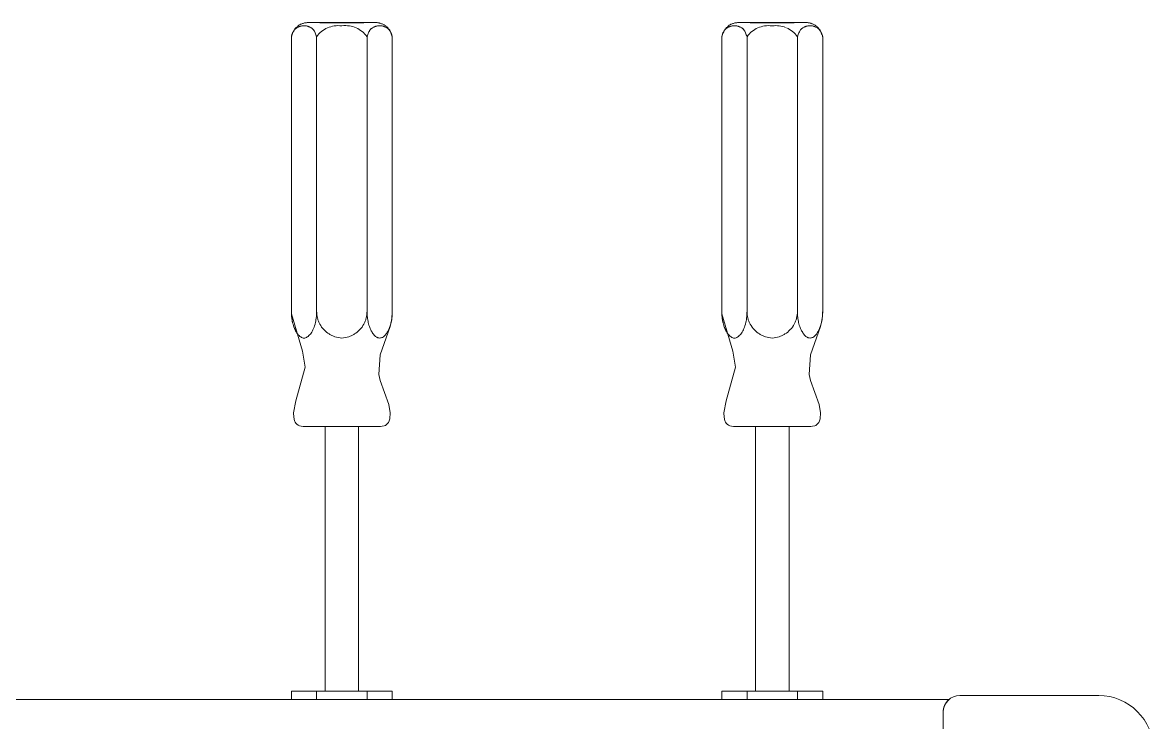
# Model space of a CAD drawing. Header units: inches. Extents: x 11834 to 13024, y -8101 to -6934.
# Drawn here: x 12464.13 to 12480.95, y -7331.87 to -7321.47 of the extents above; entities that cross this region are included whole.
import ezdxf

# ---------------------------------------------------------------- set-up
doc = ezdxf.new("R2010")
doc.units = ezdxf.units.IN
doc.header["$MEASUREMENT"] = 0
doc.layers.add('A-GENM', color=13, linetype='Continuous', lineweight=9)

# ---------------------------------------------------------------- blocks, each defined once
blk = doc.blocks.new('Foosball Table - Foosball Table-6977012-FIRST FLOOR POWER _ SIGNAL')
at = {"layer": 'A-GENM'}
for p, q in [((15.668, 25.062), (15.997, 25.062)), ((15.997, 25.062), (15.819, 25.062)), ((15.997, 25.062), (16.326, 25.062)), ((16.175, 25.062), (15.997, 25.062)), ((22.067, 25.062), (22.396, 25.062)), ((22.396, 25.062), (22.218, 25.062)), ((22.396, 25.062), (22.724, 25.062)), ((22.574, 25.062), (22.396, 25.062)), ((15.247, 24.854), (15.247, 24.777)), ((15.247, 24.777), (15.247, 20.777)), ((15.622, 24.777), (15.622, 24.854)), ((15.622, 20.777), (15.622, 24.777)), ((16.372, 24.854), (16.372, 24.777)), ((16.372, 24.777), (16.372, 20.777)), ((16.747, 24.854), (16.747, 24.777)), ((16.747, 24.777), (16.747, 20.777)), ((21.646, 24.854), (21.646, 24.777)), ((21.646, 24.777), (21.646, 20.777)), ((22.021, 24.777), (22.021, 24.854)), ((22.021, 20.777), (22.021, 24.777)), ((22.771, 24.854), (22.771, 24.777)), ((22.771, 24.777), (22.771, 20.777)), ((23.146, 24.854), (23.146, 24.777)), ((23.146, 24.777), (23.146, 20.777)), ((15.747, 19.062), (15.747, 15.125)), ((16.247, 15.125), (16.247, 19.062)), ((22.146, 19.062), (22.146, 15.125)), ((22.646, 15.125), (22.646, 19.062)), ((25.022, 15), (-25.022, 15)), ((15.247, 15.125), (15.622, 15.125)), ((15.247, 15.125), (15.247, 15)), ((15.622, 15.125), (16.372, 15.125)), ((15.622, 15.125), (15.622, 15)), ((16.372, 15.125), (16.747, 15.125)), ((16.372, 15), (16.372, 15.125)), ((16.747, 15.125), (16.747, 15)), ((21.646, 15.125), (22.021, 15.125)), ((21.646, 15.125), (21.646, 15)), ((22.021, 15.125), (22.771, 15.125)), ((22.021, 15.125), (22.021, 15)), ((22.771, 15.125), (23.146, 15.125)), ((22.771, 15), (22.771, 15.125)), ((23.146, 15.125), (23.146, 15)), ((27.25, 15.062), (25.187, 15.062)), ((24.937, 14.812), (24.937, 12.187))]:
    blk.add_line(p, q, dxfattribs=at)
at = {"layer": 'A-GENM', "flags": 128}
for points in [[(15.247, 24.854), (15.249, 24.863), (15.251, 24.873), (15.253, 24.883), (15.256, 24.893), (15.26, 24.902), (15.263, 24.911), (15.267, 24.92), (15.272, 24.929), (15.276, 24.938), (15.281, 24.947), (15.287, 24.955), (15.293, 24.963), (15.299, 24.971), (15.305, 24.979), (15.312, 24.986), (15.319, 24.994), (15.326, 25), (15.334, 25.007), (15.341, 25.013), (15.349, 25.019), (15.358, 25.025), (15.366, 25.03), (15.375, 25.035), (15.384, 25.04), (15.393, 25.044), (15.402, 25.048), (15.411, 25.051), (15.421, 25.054), (15.43, 25.057), (15.44, 25.06), (15.45, 25.062), (15.46, 25.063), (15.47, 25.064), (15.48, 25.065), (15.49, 25.065), (15.494, 25.065)], [(15.997, 25.065), (15.977, 25.065), (15.957, 25.065), (15.937, 25.065), (15.917, 25.065), (15.897, 25.065), (15.877, 25.065), (15.858, 25.065), (15.839, 25.065), (15.82, 25.065), (15.801, 25.065), (15.783, 25.065), (15.765, 25.065), (15.747, 25.065), (15.73, 25.065), (15.713, 25.065), (15.697, 25.065), (15.681, 25.065), (15.665, 25.065), (15.651, 25.065), (15.636, 25.065), (15.623, 25.065), (15.609, 25.065), (15.597, 25.065), (15.585, 25.065), (15.574, 25.065), (15.563, 25.065), (15.553, 25.065), (15.544, 25.065), (15.536, 25.065), (15.528, 25.065), (15.521, 25.065), (15.515, 25.065), (15.51, 25.065), (15.505, 25.065), (15.501, 25.065), (15.498, 25.065), (15.496, 25.065), (15.495, 25.065), (15.494, 25.065)], [(15.494, 25.065), (15.494, 25.065), (15.496, 25.065), (15.498, 25.065), (15.501, 25.065), (15.504, 25.065), (15.509, 25.065), (15.514, 25.065), (15.52, 25.065), (15.526, 25.065), (15.534, 25.065), (15.542, 25.065), (15.551, 25.065), (15.561, 25.065), (15.571, 25.065), (15.582, 25.065), (15.594, 25.065), (15.606, 25.065), (15.619, 25.065), (15.632, 25.065), (15.647, 25.065), (15.661, 25.065), (15.677, 25.065), (15.692, 25.065), (15.709, 25.065), (15.725, 25.065), (15.742, 25.065), (15.76, 25.065), (15.778, 25.065), (15.796, 25.065), (15.815, 25.065), (15.834, 25.065), (15.853, 25.065), (15.872, 25.065), (15.892, 25.065), (15.912, 25.065), (15.931, 25.065), (15.951, 25.065), (15.971, 25.065), (15.992, 25.065), (15.997, 25.065)], [(15.997, 25.065), (16.017, 25.065), (16.037, 25.065), (16.057, 25.065), (16.077, 25.065), (16.097, 25.065), (16.117, 25.065), (16.136, 25.065), (16.155, 25.065), (16.174, 25.065), (16.193, 25.065), (16.211, 25.065), (16.229, 25.065), (16.247, 25.065), (16.264, 25.065), (16.281, 25.065), (16.297, 25.065), (16.313, 25.065), (16.329, 25.065), (16.344, 25.065), (16.358, 25.065), (16.372, 25.065), (16.385, 25.065), (16.397, 25.065), (16.409, 25.065), (16.42, 25.065), (16.431, 25.065), (16.441, 25.065), (16.45, 25.065), (16.458, 25.065), (16.466, 25.065), (16.473, 25.065), (16.479, 25.065), (16.484, 25.065), (16.489, 25.065), (16.493, 25.065), (16.496, 25.065), (16.498, 25.065), (16.499, 25.065), (16.5, 25.065)], [(16.5, 25.065), (16.5, 25.065), (16.498, 25.065), (16.496, 25.065), (16.494, 25.065), (16.49, 25.065), (16.486, 25.065), (16.48, 25.065), (16.474, 25.065), (16.468, 25.065), (16.46, 25.065), (16.452, 25.065), (16.443, 25.065), (16.433, 25.065), (16.423, 25.065), (16.412, 25.065), (16.4, 25.065), (16.388, 25.065), (16.375, 25.065), (16.362, 25.065), (16.347, 25.065), (16.333, 25.065), (16.317, 25.065), (16.302, 25.065), (16.285, 25.065), (16.269, 25.065), (16.252, 25.065), (16.234, 25.065), (16.216, 25.065), (16.198, 25.065), (16.179, 25.065), (16.16, 25.065), (16.141, 25.065), (16.122, 25.065), (16.102, 25.065), (16.083, 25.065), (16.063, 25.065), (16.043, 25.065), (16.023, 25.065), (16.002, 25.065), (15.997, 25.065)], [(16.5, 25.065), (16.51, 25.065), (16.52, 25.065), (16.53, 25.064), (16.54, 25.062), (16.55, 25.06), (16.559, 25.058), (16.569, 25.056), (16.579, 25.053), (16.588, 25.049), (16.597, 25.046), (16.606, 25.042), (16.615, 25.037), (16.624, 25.032), (16.633, 25.027), (16.641, 25.022), (16.649, 25.016), (16.657, 25.01), (16.665, 25.003), (16.672, 24.997), (16.679, 24.99), (16.686, 24.982), (16.693, 24.975), (16.699, 24.967), (16.705, 24.959), (16.71, 24.951), (16.716, 24.942), (16.72, 24.933), (16.725, 24.924), (16.729, 24.915), (16.733, 24.906), (16.736, 24.897), (16.739, 24.887), (16.742, 24.877), (16.744, 24.868), (16.746, 24.858), (16.747, 24.854)], [(21.646, 24.854), (21.648, 24.863), (21.65, 24.873), (21.652, 24.883), (21.655, 24.893), (21.658, 24.902), (21.662, 24.911), (21.666, 24.92), (21.67, 24.929), (21.675, 24.938), (21.68, 24.947), (21.686, 24.955), (21.691, 24.963), (21.697, 24.971), (21.704, 24.979), (21.711, 24.986), (21.718, 24.994), (21.725, 25), (21.732, 25.007), (21.74, 25.013), (21.748, 25.019), (21.756, 25.025), (21.765, 25.03), (21.774, 25.035), (21.782, 25.04), (21.792, 25.044), (21.801, 25.048), (21.81, 25.051), (21.82, 25.054), (21.829, 25.057), (21.839, 25.06), (21.849, 25.062), (21.859, 25.063), (21.869, 25.064), (21.879, 25.065), (21.889, 25.065), (21.893, 25.065)], [(22.396, 25.065), (22.376, 25.065), (22.356, 25.065), (22.336, 25.065), (22.316, 25.065), (22.296, 25.065), (22.276, 25.065), (22.257, 25.065), (22.238, 25.065), (22.219, 25.065), (22.2, 25.065), (22.182, 25.065), (22.164, 25.065), (22.146, 25.065), (22.129, 25.065), (22.112, 25.065), (22.095, 25.065), (22.08, 25.065), (22.064, 25.065), (22.049, 25.065), (22.035, 25.065), (22.021, 25.065), (22.008, 25.065), (21.996, 25.065), (21.984, 25.065), (21.973, 25.065), (21.962, 25.065), (21.952, 25.065), (21.943, 25.065), (21.935, 25.065), (21.927, 25.065), (21.92, 25.065), (21.914, 25.065), (21.909, 25.065), (21.904, 25.065), (21.9, 25.065), (21.897, 25.065), (21.895, 25.065), (21.894, 25.065), (21.893, 25.065)], [(21.893, 25.065), (21.893, 25.065), (21.895, 25.065), (21.897, 25.065), (21.899, 25.065), (21.903, 25.065), (21.907, 25.065), (21.912, 25.065), (21.918, 25.065), (21.925, 25.065), (21.933, 25.065), (21.941, 25.065), (21.95, 25.065), (21.959, 25.065), (21.97, 25.065), (21.981, 25.065), (21.992, 25.065), (22.005, 25.065), (22.018, 25.065), (22.031, 25.065), (22.045, 25.065), (22.06, 25.065), (22.075, 25.065), (22.091, 25.065), (22.107, 25.065), (22.124, 25.065), (22.141, 25.065), (22.159, 25.065), (22.177, 25.065), (22.195, 25.065), (22.214, 25.065), (22.232, 25.065), (22.252, 25.065), (22.271, 25.065), (22.291, 25.065), (22.31, 25.065), (22.33, 25.065), (22.35, 25.065), (22.37, 25.065), (22.39, 25.065), (22.396, 25.065)], [(22.396, 25.065), (22.416, 25.065), (22.436, 25.065), (22.456, 25.065), (22.476, 25.065), (22.496, 25.065), (22.515, 25.065), (22.535, 25.065), (22.554, 25.065), (22.573, 25.065), (22.592, 25.065), (22.61, 25.065), (22.628, 25.065), (22.646, 25.065), (22.663, 25.065), (22.68, 25.065), (22.696, 25.065), (22.712, 25.065), (22.727, 25.065), (22.742, 25.065), (22.757, 25.065), (22.77, 25.065), (22.783, 25.065), (22.796, 25.065), (22.808, 25.065), (22.819, 25.065), (22.83, 25.065), (22.839, 25.065), (22.849, 25.065), (22.857, 25.065), (22.865, 25.065), (22.872, 25.065), (22.878, 25.065), (22.883, 25.065), (22.888, 25.065), (22.891, 25.065), (22.894, 25.065), (22.897, 25.065), (22.898, 25.065), (22.899, 25.065)], [(22.899, 25.065), (22.898, 25.065), (22.897, 25.065), (22.895, 25.065), (22.892, 25.065), (22.889, 25.065), (22.884, 25.065), (22.879, 25.065), (22.873, 25.065), (22.867, 25.065), (22.859, 25.065), (22.851, 25.065), (22.842, 25.065), (22.832, 25.065), (22.822, 25.065), (22.811, 25.065), (22.799, 25.065), (22.787, 25.065), (22.774, 25.065), (22.76, 25.065), (22.746, 25.065), (22.732, 25.065), (22.716, 25.065), (22.701, 25.065), (22.684, 25.065), (22.668, 25.065), (22.65, 25.065), (22.633, 25.065), (22.615, 25.065), (22.597, 25.065), (22.578, 25.065), (22.559, 25.065), (22.54, 25.065), (22.521, 25.065), (22.501, 25.065), (22.481, 25.065), (22.461, 25.065), (22.441, 25.065), (22.421, 25.065), (22.401, 25.065), (22.396, 25.065)], [(22.899, 25.065), (22.909, 25.065), (22.919, 25.065), (22.929, 25.064), (22.939, 25.062), (22.948, 25.06), (22.958, 25.058), (22.968, 25.056), (22.977, 25.053), (22.987, 25.049), (22.996, 25.046), (23.005, 25.042), (23.014, 25.037), (23.023, 25.032), (23.032, 25.027), (23.04, 25.022), (23.048, 25.016), (23.056, 25.01), (23.064, 25.003), (23.071, 24.997), (23.078, 24.99), (23.085, 24.982), (23.091, 24.975), (23.098, 24.967), (23.104, 24.959), (23.109, 24.951), (23.114, 24.942), (23.119, 24.933), (23.124, 24.924), (23.128, 24.915), (23.132, 24.906), (23.135, 24.897), (23.138, 24.887), (23.141, 24.877), (23.143, 24.868), (23.145, 24.858), (23.146, 24.854)], [(15.423, 19.062), (15.392, 19.065), (15.367, 19.071), (15.346, 19.08), (15.329, 19.093), (15.314, 19.108), (15.302, 19.126), (15.292, 19.147), (15.281, 19.198), (15.28, 19.265), (15.313, 19.442), (15.45, 19.944), (15.413, 20.182), (15.248, 20.737), (15.247, 20.777)], [(16.747, 20.777), (16.738, 20.651), (16.714, 20.545), (16.568, 20.126), (16.547, 19.835), (16.565, 19.746), (16.695, 19.39), (16.715, 19.263), (16.709, 19.173), (16.701, 19.145), (16.69, 19.122), (16.676, 19.103), (16.661, 19.089), (16.644, 19.078), (16.628, 19.071), (16.595, 19.064), (16.572, 19.062)], [(21.821, 19.062), (21.791, 19.065), (21.766, 19.071), (21.745, 19.08), (21.727, 19.093), (21.713, 19.108), (21.701, 19.126), (21.691, 19.147), (21.68, 19.198), (21.678, 19.265), (21.712, 19.442), (21.849, 19.944), (21.812, 20.182), (21.647, 20.737), (21.646, 20.777)], [(23.146, 20.777), (23.137, 20.651), (23.113, 20.545), (22.967, 20.126), (22.946, 19.835), (22.964, 19.746), (23.093, 19.39), (23.113, 19.263), (23.108, 19.173), (23.1, 19.145), (23.089, 19.122), (23.075, 19.103), (23.059, 19.089), (23.043, 19.078), (23.027, 19.071), (22.994, 19.064), (22.97, 19.062)], [(15.768, 19.062), (15.591, 19.062), (15.423, 19.062), (15.591, 19.062), (15.997, 19.062)], [(15.997, 19.062), (16.403, 19.062), (16.571, 19.062), (16.403, 19.062), (16.226, 19.062)], [(22.167, 19.062), (21.99, 19.062), (21.822, 19.062), (21.99, 19.062), (22.396, 19.062)], [(22.396, 19.062), (22.802, 19.062), (22.97, 19.062), (22.802, 19.062), (22.625, 19.062)]]:
    blk.add_lwpolyline(points, dxfattribs=at)
at = {"layer": 'A-GENM'}
for centre, radius, start, end in [((25.187, 14.812), 0.25, 90, 180), ((25.187, 14.812), 0.25, 131.4096, 180), ((27.25, 14.25), 0.812, 360, 90)]:
    blk.add_arc(centre, radius, start, end, dxfattribs=at)
for points, knots in [([(15.247, 24.854), (15.254, 24.877), (15.265, 24.908), (15.28, 24.937), (15.288, 24.95), (15.293, 24.957), (15.298, 24.963), (15.304, 24.971), (15.315, 24.981), (15.329, 24.99), (15.344, 24.998), (15.354, 25.002), (15.36, 25.004), (15.364, 25.006), (15.369, 25.008), (15.375, 25.01), (15.385, 25.013), (15.407, 25.017), (15.437, 25.019), (15.467, 25.017), (15.487, 25.012), (15.499, 25.009), (15.507, 25.005), (15.516, 25.001), (15.528, 24.996), (15.543, 24.988), (15.557, 24.978), (15.568, 24.968), (15.574, 24.96), (15.579, 24.954), (15.583, 24.947), (15.591, 24.934), (15.601, 24.914), (15.613, 24.886), (15.619, 24.865), (15.622, 24.854)], [-1, -1, -1, -1, -0.916667, -0.875, -0.854167, -0.84375, -0.833333, -0.8125, -0.791667, -0.75, -0.708333, -0.6875, -0.677083, -0.666667, -0.65625, -0.645833, -0.625, -0.583333, -0.5, -0.416667, -0.375, -0.354167, -0.333333, -0.3125, -0.291667, -0.25, -0.208333, -0.1875, -0.166667, -0.15625, -0.145833, -0.125, -0.083333, -0.041667, 0, 0, 0, 0]), ([(16.372, 24.854), (16.379, 24.877), (16.39, 24.908), (16.405, 24.937), (16.413, 24.95), (16.418, 24.957), (16.423, 24.963), (16.429, 24.971), (16.44, 24.981), (16.454, 24.99), (16.469, 24.998), (16.479, 25.002), (16.485, 25.004), (16.489, 25.006), (16.494, 25.008), (16.5, 25.01), (16.51, 25.013), (16.532, 25.017), (16.562, 25.019), (16.592, 25.017), (16.612, 25.012), (16.624, 25.009), (16.632, 25.005), (16.641, 25.001), (16.653, 24.996), (16.668, 24.988), (16.682, 24.978), (16.693, 24.968), (16.699, 24.96), (16.704, 24.954), (16.708, 24.947), (16.716, 24.934), (16.726, 24.914), (16.738, 24.886), (16.744, 24.865), (16.747, 24.854)], [-1, -1, -1, -1, -0.916667, -0.875, -0.854167, -0.84375, -0.833333, -0.8125, -0.791667, -0.75, -0.708333, -0.6875, -0.677083, -0.666667, -0.65625, -0.645833, -0.625, -0.583333, -0.5, -0.416667, -0.375, -0.354167, -0.333333, -0.3125, -0.291667, -0.25, -0.208333, -0.1875, -0.166667, -0.15625, -0.145833, -0.125, -0.083333, -0.041667, 0, 0, 0, 0]), ([(21.646, 24.854), (21.653, 24.877), (21.664, 24.908), (21.679, 24.937), (21.687, 24.95), (21.692, 24.957), (21.696, 24.963), (21.703, 24.971), (21.713, 24.981), (21.728, 24.99), (21.742, 24.998), (21.753, 25.002), (21.759, 25.004), (21.763, 25.006), (21.768, 25.008), (21.773, 25.01), (21.784, 25.013), (21.805, 25.017), (21.836, 25.019), (21.865, 25.017), (21.886, 25.012), (21.898, 25.009), (21.906, 25.005), (21.915, 25.001), (21.927, 24.996), (21.942, 24.988), (21.956, 24.978), (21.967, 24.968), (21.973, 24.96), (21.978, 24.954), (21.982, 24.947), (21.99, 24.934), (22, 24.914), (22.011, 24.886), (22.018, 24.865), (22.021, 24.854)], [-1, -1, -1, -1, -0.916667, -0.875, -0.854167, -0.84375, -0.833333, -0.8125, -0.791667, -0.75, -0.708333, -0.6875, -0.677083, -0.666667, -0.65625, -0.645833, -0.625, -0.583333, -0.5, -0.416667, -0.375, -0.354167, -0.333333, -0.3125, -0.291667, -0.25, -0.208333, -0.1875, -0.166667, -0.15625, -0.145833, -0.125, -0.083333, -0.041667, 0, 0, 0, 0]), ([(22.771, 24.854), (22.778, 24.877), (22.789, 24.908), (22.804, 24.937), (22.812, 24.95), (22.817, 24.957), (22.821, 24.963), (22.828, 24.971), (22.838, 24.981), (22.853, 24.99), (22.867, 24.998), (22.878, 25.002), (22.884, 25.004), (22.888, 25.006), (22.893, 25.008), (22.898, 25.01), (22.909, 25.013), (22.93, 25.017), (22.961, 25.019), (22.99, 25.017), (23.011, 25.012), (23.023, 25.009), (23.031, 25.005), (23.04, 25.001), (23.052, 24.996), (23.067, 24.988), (23.081, 24.978), (23.092, 24.968), (23.098, 24.96), (23.103, 24.954), (23.107, 24.947), (23.115, 24.934), (23.125, 24.914), (23.136, 24.886), (23.143, 24.865), (23.146, 24.854)], [-1, -1, -1, -1, -0.916667, -0.875, -0.854167, -0.84375, -0.833333, -0.8125, -0.791667, -0.75, -0.708333, -0.6875, -0.677083, -0.666667, -0.65625, -0.645833, -0.625, -0.583333, -0.5, -0.416667, -0.375, -0.354167, -0.333333, -0.3125, -0.291667, -0.25, -0.208333, -0.1875, -0.166667, -0.15625, -0.145833, -0.125, -0.083333, -0.041667, 0, 0, 0, 0]), ([(15.622, 20.777), (15.622, 20.74), (15.619, 20.688), (15.61, 20.633), (15.604, 20.603), (15.593, 20.559), (15.575, 20.511), (15.549, 20.464), (15.529, 20.435), (15.508, 20.411), (15.484, 20.39), (15.459, 20.377), (15.435, 20.372), (15.411, 20.377), (15.386, 20.391), (15.361, 20.411), (15.339, 20.436), (15.319, 20.465), (15.294, 20.512), (15.274, 20.566), (15.26, 20.625), (15.25, 20.688), (15.247, 20.74), (15.247, 20.777)], [-1, -1, -1, -1, -0.916667, -0.875, -0.854167, -0.833333, -0.75, -0.708333, -0.666667, -0.625, -0.583333, -0.541667, -0.5, -0.458333, -0.416667, -0.375, -0.333333, -0.291667, -0.25, -0.166667, -0.125, -0.083333, 0, 0, 0, 0]), ([(15.247, 20.777), (15.247, 20.753), (15.249, 20.707), (15.255, 20.654), (15.261, 20.621), (15.264, 20.608), (15.265, 20.605)], [-1, -1, -1, -1, -0.9464286, -0.8928571, -0.8660714, -0.8571429, -0.8571429, -0.8571429, -0.8571429]), ([(15.997, 20.373), (15.961, 20.377), (15.91, 20.388), (15.849, 20.412), (15.765, 20.458), (15.695, 20.531), (15.659, 20.603), (15.646, 20.633), (15.629, 20.688), (15.623, 20.74), (15.622, 20.777)], [-1, -1, -1, -1, -0.833333, -0.75, -0.666667, -0.333333, -0.291667, -0.25, -0.166667, 0, 0, 0, 0]), ([(16.372, 20.777), (16.371, 20.74), (16.365, 20.688), (16.348, 20.633), (16.335, 20.603), (16.299, 20.531), (16.229, 20.458), (16.145, 20.412), (16.084, 20.388), (16.033, 20.377), (15.997, 20.373)], [-1, -1, -1, -1, -0.833333, -0.75, -0.708333, -0.666667, -0.333333, -0.25, -0.166667, 0, 0, 0, 0]), ([(16.747, 20.777), (16.747, 20.753), (16.745, 20.707), (16.739, 20.654), (16.732, 20.62), (16.728, 20.6), (16.721, 20.572), (16.707, 20.531), (16.685, 20.483), (16.661, 20.443), (16.632, 20.407), (16.605, 20.386), (16.581, 20.378), (16.559, 20.375), (16.541, 20.377), (16.527, 20.382), (16.506, 20.391), (16.476, 20.418), (16.441, 20.469), (16.416, 20.52), (16.4, 20.567), (16.39, 20.604), (16.382, 20.644), (16.375, 20.7), (16.372, 20.745), (16.372, 20.777)], [-1, -1, -1, -1, -0.946429, -0.892857, -0.866071, -0.852679, -0.839286, -0.785714, -0.732143, -0.678571, -0.625, -0.571429, -0.535714, -0.5, -0.464286, -0.446429, -0.428571, -0.357143, -0.285714, -0.214286, -0.178571, -0.142857, -0.107143, -0.071429, 0, 0, 0, 0]), ([(22.021, 20.777), (22.021, 20.74), (22.017, 20.688), (22.009, 20.633), (22.002, 20.603), (21.992, 20.559), (21.973, 20.511), (21.948, 20.464), (21.928, 20.435), (21.906, 20.411), (21.883, 20.39), (21.858, 20.377), (21.834, 20.372), (21.81, 20.377), (21.784, 20.391), (21.76, 20.411), (21.738, 20.436), (21.718, 20.465), (21.693, 20.512), (21.673, 20.566), (21.659, 20.625), (21.649, 20.688), (21.646, 20.74), (21.646, 20.777)], [-1, -1, -1, -1, -0.916667, -0.875, -0.854167, -0.833333, -0.75, -0.708333, -0.666667, -0.625, -0.583333, -0.541667, -0.5, -0.458333, -0.416667, -0.375, -0.333333, -0.291667, -0.25, -0.166667, -0.125, -0.083333, 0, 0, 0, 0]), ([(21.646, 20.777), (21.646, 20.753), (21.648, 20.707), (21.654, 20.654), (21.66, 20.621), (21.663, 20.608), (21.664, 20.605)], [-1, -1, -1, -1, -0.9464286, -0.8928571, -0.8660714, -0.8571429, -0.8571429, -0.8571429, -0.8571429]), ([(22.396, 20.373), (22.36, 20.377), (22.309, 20.388), (22.248, 20.412), (22.164, 20.458), (22.094, 20.531), (22.058, 20.603), (22.045, 20.633), (22.028, 20.688), (22.021, 20.74), (22.021, 20.777)], [-1, -1, -1, -1, -0.833333, -0.75, -0.666667, -0.333333, -0.291667, -0.25, -0.166667, 0, 0, 0, 0]), ([(22.771, 20.777), (22.77, 20.74), (22.764, 20.688), (22.747, 20.633), (22.734, 20.603), (22.698, 20.531), (22.628, 20.458), (22.544, 20.412), (22.482, 20.388), (22.432, 20.377), (22.396, 20.373)], [-1, -1, -1, -1, -0.833333, -0.75, -0.708333, -0.666667, -0.333333, -0.25, -0.166667, 0, 0, 0, 0]), ([(23.146, 20.777), (23.146, 20.753), (23.144, 20.707), (23.138, 20.654), (23.131, 20.62), (23.127, 20.6), (23.12, 20.572), (23.106, 20.531), (23.084, 20.483), (23.059, 20.443), (23.031, 20.407), (23.004, 20.386), (22.98, 20.378), (22.958, 20.375), (22.94, 20.377), (22.925, 20.382), (22.905, 20.391), (22.875, 20.418), (22.84, 20.469), (22.815, 20.52), (22.798, 20.567), (22.788, 20.604), (22.781, 20.644), (22.773, 20.7), (22.771, 20.745), (22.771, 20.777)], [-1, -1, -1, -1, -0.946429, -0.892857, -0.866071, -0.852679, -0.839286, -0.785714, -0.732143, -0.678571, -0.625, -0.571429, -0.535714, -0.5, -0.464286, -0.446429, -0.428571, -0.357143, -0.285714, -0.214286, -0.178571, -0.142857, -0.107143, -0.071429, 0, 0, 0, 0]), ([(15.285, 20.539), (15.286, 20.537), (15.293, 20.517), (15.302, 20.498), (15.311, 20.482), (15.311, 20.48)], [-0.79315989, -0.79315989, -0.79315989, -0.79315989, -0.78571429, -0.73214286, -0.727271, -0.727271, -0.727271, -0.727271]), ([(21.684, 20.539), (21.684, 20.537), (21.692, 20.517), (21.703, 20.494), (21.713, 20.475), (21.716, 20.47)], [-0.79315989, -0.79315989, -0.79315989, -0.79315989, -0.78571429, -0.73214286, -0.71428571, -0.71428571, -0.71428571, -0.71428571])]:
    blk.add_open_spline(points, degree=3, knots=knots, dxfattribs=at)
for points in [[(15.622, 24.854), (15.667, 24.916), (15.774, 25.005), (15.917, 25.025), (15.997, 25.018)], [(15.997, 25.018), (16.076, 25.026), (16.218, 25.006), (16.326, 24.916), (16.372, 24.854)], [(22.021, 24.854), (22.066, 24.916), (22.173, 25.005), (22.316, 25.025), (22.396, 25.018)], [(22.396, 25.018), (22.47, 25.025), (22.536, 25.017), (22.595, 24.994)], [(22.609, 24.988), (22.671, 24.961), (22.725, 24.916), (22.771, 24.854)]]:
    blk.add_open_spline(points, degree=3, dxfattribs=at)

msp = doc.modelspace()

# ---------------------------------------------------------------- block references
at = {"layer": 'A-GENM'}
msp.add_blockref('Foosball Table - Foosball Table-6977012-FIRST FLOOR POWER _ SIGNAL', (12452.883, -7346.535), dxfattribs=at)

doc.saveas('drawing.dxf')
